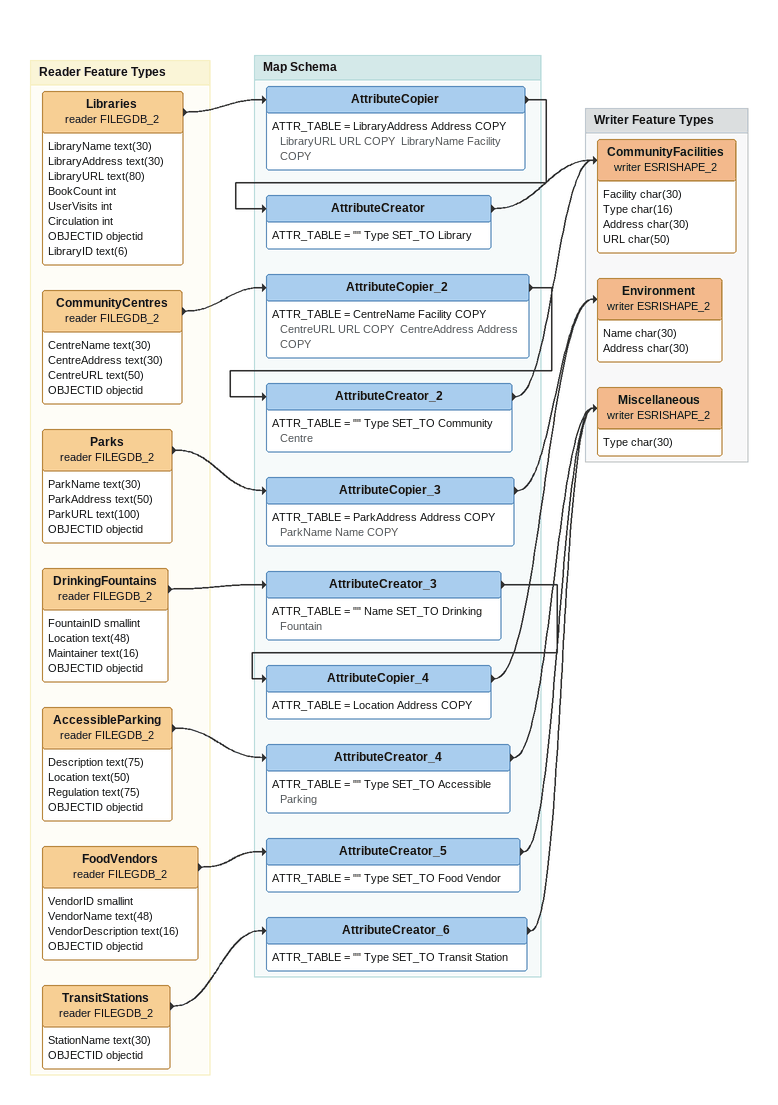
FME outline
Bookmark: Reader Feature Types
Libraries (reader FILEGDB_2)
    attributes: LibraryName text(30), LibraryAddress text(30), LibraryURL text(80), BookCount int, UserVisits int, Circulation int, OBJECTID objectid, LibraryID text(6)
    -> AttributeCopier
CommunityCentres (reader FILEGDB_2)
    attributes: CentreName text(30), CentreAddress text(30), CentreURL text(50), OBJECTID objectid
    -> AttributeCopier_2
Parks (reader FILEGDB_2)
    attributes: ParkName text(30), ParkAddress text(50), ParkURL text(100), OBJECTID objectid
    -> AttributeCopier_3
DrinkingFountains (reader FILEGDB_2)
    attributes: FountainID smallint, Location text(48), Maintainer text(16), OBJECTID objectid
    -> AttributeCreator_3
AccessibleParking (reader FILEGDB_2)
    attributes: Description text(75), Location text(50), Regulation text(75), OBJECTID objectid
    -> AttributeCreator_4
FoodVendors (reader FILEGDB_2)
    attributes: VendorID smallint, VendorName text(48), VendorDescription text(16), OBJECTID objectid
    -> AttributeCreator_5
TransitStations (reader FILEGDB_2)
    attributes: StationName text(30), OBJECTID objectid
    -> AttributeCreator_6

Bookmark: Map Schema
AttributeCopier
    ATTR_TABLE = LibraryAddress Address COPY  LibraryURL URL COPY  LibraryName Facility COPY
    -> AttributeCreator
AttributeCreator
    ATTR_TABLE = "" Type SET_TO Library
    -> CommunityFacilities (writer ESRISHAPE_2)
AttributeCopier_2
    ATTR_TABLE = CentreName Facility COPY  CentreURL URL COPY  CentreAddress Address COPY
    -> AttributeCreator_2
AttributeCreator_2
    ATTR_TABLE = "" Type SET_TO Community Centre
    -> CommunityFacilities (writer ESRISHAPE_2)
AttributeCopier_3
    ATTR_TABLE = ParkAddress Address COPY  ParkName Name COPY
    -> Environment (writer ESRISHAPE_2)
AttributeCreator_3
    ATTR_TABLE = "" Name SET_TO Drinking Fountain
    -> AttributeCopier_4
AttributeCopier_4
    ATTR_TABLE = Location Address COPY
    -> Environment (writer ESRISHAPE_2)
AttributeCreator_4
    ATTR_TABLE = "" Type SET_TO Accessible Parking
    -> Miscellaneous (writer ESRISHAPE_2)
AttributeCreator_5
    ATTR_TABLE = "" Type SET_TO Food Vendor
    -> Miscellaneous (writer ESRISHAPE_2)
AttributeCreator_6
    ATTR_TABLE = "" Type SET_TO Transit Station
    -> Miscellaneous (writer ESRISHAPE_2)

Bookmark: Writer Feature Types
CommunityFacilities (writer ESRISHAPE_2)
    attributes: Facility char(30), Type char(16), Address char(30), URL char(50)
Environment (writer ESRISHAPE_2)
    attributes: Name char(30), Address char(30)
Miscellaneous (writer ESRISHAPE_2)
    attributes: Type char(30)
